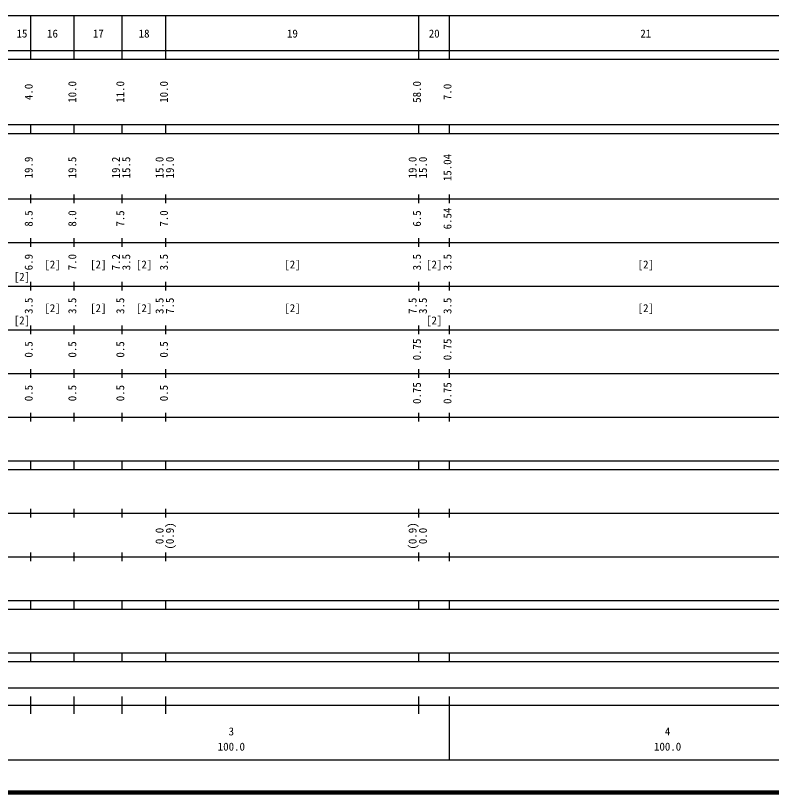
# Model space of a CAD drawing. Units: millimetres on the paper, enlarged 1000 times. Extents: x 40000 to 680000, y 20000 to 380000.
# Drawn here: x 268528 to 441812, y 20000 to 198000 of the extents above; entities that cross this region are included whole.
import ezdxf
from ezdxf.enums import TextEntityAlignment as Align

# ---------------------------------------------------------------- set-up
doc = ezdxf.new("R2010")
doc.units = ezdxf.units.MM
doc.header["$LTSCALE"] = 1000
doc.layers.add('M-TTL', color=2, linetype='Continuous', lineweight=140)
doc.layers.add('M-TTL-BAND', color=7, linetype='Continuous', lineweight=25)
doc.styles.add('ＭＳ ゴシック', font='')
doc.styles.get('ＭＳ ゴシック').set_extended_font_data('MS Gothic')

msp = doc.modelspace()

# ---------------------------------------------------------------- linework, layer by layer
at = {"layer": 'M-TTL'}
msp.add_line((40000, 20000), (680000, 20000), dxfattribs=at)
at = {"layer": 'M-TTL-BAND'}
for p, q in [((68000, 198000), (579000, 198000)), ((272000, 188000), (272000, 198000)), ((282000, 188000), (282000, 198000)), ((293000, 188000), (293000, 198000)), ((303000, 188000), (303000, 198000)), ((361000, 188000), (361000, 198000)), ((368000, 188000), (368000, 198000)), ((40000, 190000), (579000, 190000)), ((40000, 188000), (579000, 188000)), ((40000, 173000), (579000, 173000)), ((272000, 171000), (272000, 173000)), ((282000, 171000), (282000, 173000)), ((293000, 171000), (293000, 173000)), ((303000, 171000), (303000, 173000)), ((361000, 171000), (361000, 173000)), ((368000, 171000), (368000, 173000)), ((40000, 171000), (579000, 171000)), ((272000, 155000), (272000, 157000)), ((282000, 155000), (282000, 157000)), ((293000, 155000), (293000, 157000)), ((303000, 155000), (303000, 157000)), ((361000, 155000), (361000, 157000)), ((368000, 155000), (368000, 157000)), ((40000, 156000), (579000, 156000)), ((46000, 146000), (579000, 146000)), ((272000, 145000), (272000, 147000)), ((282000, 145000), (282000, 147000)), ((293000, 145000), (293000, 147000)), ((303000, 145000), (303000, 147000)), ((361000, 145000), (361000, 147000)), ((368000, 145000), (368000, 147000)), ((52000, 136000), (579000, 136000)), ((272000, 135000), (272000, 137000)), ((282000, 135000), (282000, 137000)), ((293000, 135000), (293000, 137000)), ((303000, 135000), (303000, 137000)), ((361000, 135000), (361000, 137000)), ((368000, 135000), (368000, 137000)), ((272000, 125000), (272000, 127000)), ((282000, 125000), (282000, 127000)), ((293000, 125000), (293000, 127000)), ((303000, 125000), (303000, 127000)), ((361000, 125000), (361000, 127000)), ((368000, 125000), (368000, 127000)), ((46000, 126000), (579000, 126000)), ((52000, 116000), (579000, 116000)), ((272000, 115000), (272000, 117000)), ((282000, 115000), (282000, 117000)), ((293000, 115000), (293000, 117000)), ((303000, 115000), (303000, 117000)), ((361000, 115000), (361000, 117000)), ((368000, 115000), (368000, 117000)), ((272000, 105000), (272000, 107000)), ((282000, 105000), (282000, 107000)), ((293000, 105000), (293000, 107000)), ((303000, 105000), (303000, 107000)), ((361000, 105000), (361000, 107000)), ((368000, 105000), (368000, 107000)), ((46000, 106000), (579000, 106000)), ((40000, 96000), (579000, 96000)), ((272000, 94000), (272000, 96000)), ((282000, 94000), (282000, 96000)), ((293000, 94000), (293000, 96000)), ((303000, 94000), (303000, 96000)), ((361000, 94000), (361000, 96000)), ((368000, 94000), (368000, 96000)), ((40000, 94000), (579000, 94000)), ((49000, 84000), (579000, 84000)), ((272000, 83000), (272000, 85000)), ((282000, 83000), (282000, 85000)), ((293000, 83000), (293000, 85000)), ((303000, 83000), (303000, 85000)), ((361000, 83000), (361000, 85000)), ((368000, 83000), (368000, 85000)), ((272000, 73000), (272000, 75000)), ((282000, 73000), (282000, 75000)), ((293000, 73000), (293000, 75000)), ((303000, 73000), (303000, 75000)), ((361000, 73000), (361000, 75000)), ((368000, 73000), (368000, 75000)), ((40000, 74000), (579000, 74000)), ((40000, 64000), (579000, 64000)), ((272000, 62000), (272000, 64000)), ((282000, 62000), (282000, 64000)), ((293000, 62000), (293000, 64000)), ((303000, 62000), (303000, 64000)), ((361000, 62000), (361000, 64000)), ((368000, 62000), (368000, 64000)), ((40000, 62000), (579000, 62000)), ((40000, 52000), (579000, 52000)), ((272000, 50000), (272000, 52000)), ((282000, 50000), (282000, 52000)), ((293000, 50000), (293000, 52000)), ((303000, 50000), (303000, 52000)), ((361000, 50000), (361000, 52000)), ((368000, 50000), (368000, 52000)), ((40000, 50000), (579000, 50000)), ((71000, 44000), (565000, 44000)), ((272000, 38000), (272000, 42000)), ((282000, 38000), (282000, 42000)), ((293000, 38000), (293000, 42000)), ((303000, 38000), (303000, 42000)), ((361000, 38000), (361000, 42000)), ((368000, 27500), (368000, 42000)), ((40000, 40000), (579000, 40000)), ((68000, 27500), (579000, 27500))]:
    msp.add_line(p, q, dxfattribs=at)

# ---------------------------------------------------------------- texts
at = {"layer": 'M-TTL-BAND', "style": 'ＭＳ ゴシック'}
for s, p in [('15', (270000, 192405)), ('16', (277000, 192405)), ('17', (287500, 192405)), ('18', (298000, 192405)), ('19', (332000, 192405)), ('20', (364500, 192405)), ('21', (413000, 192405)), ('[2]', (277000, 139500)), ('[2]', (287500, 139500)), ('[2]', (298000, 139500)), ('[2]', (332000, 139500)), ('[2]', (364500, 139500)), ('[2]', (413000, 139500)), ('[2]', (270000, 136690)), ('[2]', (277000, 129500)), ('[2]', (287500, 129500)), ('[2]', (298000, 129500)), ('[2]', (332000, 129500)), ('[2]', (413000, 129500)), ('[2]', (270000, 126690)), ('[2]', (364500, 126690)), ('3', (318000, 32523)), ('4', (418000, 32523)), ('100.0', (318000, 29033)), ('100.0', (418000, 29033))]:
    msp.add_text(s, height=1833, dxfattribs=at).set_placement(p, align=Align.BOTTOM_CENTER)
for s, p in [('4.0', (273000, 180500)), ('10.0', (283000, 180500)), ('11.0', (294000, 180500)), ('10.0', (304000, 180500)), ('58.0', (362000, 180500)), ('7.0', (369000, 180500)), ('19.2', (293000, 163174)), ('15.04', (369000, 163174)), ('19.9', (273000, 163174)), ('19.5', (283000, 163174)), ('15.5', (295370, 163174)), ('15.0', (303000, 163174)), ('19.0', (305370, 163174)), ('19.0', (361000, 163174)), ('15.0', (363370, 163174)), ('8.5', (273000, 151500)), ('8.0', (283000, 151500)), ('7.5', (294000, 151500)), ('7.0', (304000, 151500)), ('6.5', (362000, 151500)), ('6.54', (369000, 151500)), ('6.9', (273000, 141500)), ('7.0', (283000, 141500)), ('7.2', (293000, 141500)), ('3.5', (295370, 141500)), ('3.5', (304000, 141500)), ('3.5', (362000, 141500)), ('3.5', (369000, 141500)), ('3.5', (273000, 131500)), ('3.5', (283000, 131500)), ('3.5', (294000, 131500)), ('3.5', (303000, 131500)), ('7.5', (305370, 131500)), ('7.5', (361000, 131500)), ('3.5', (363370, 131500)), ('3.5', (369000, 131500)), ('0.5', (273000, 121500)), ('0.5', (283000, 121500)), ('0.5', (294000, 121500)), ('0.5', (304000, 121500)), ('0.75', (362000, 121500)), ('0.75', (369000, 121500)), ('0.5', (273000, 111500)), ('0.5', (283000, 111500)), ('0.5', (294000, 111500)), ('0.5', (304000, 111500)), ('0.75', (362000, 111500)), ('0.75', (369000, 111500)), ('0.0', (303000, 78764)), ('(0.9)', (305370, 78764)), ('(0.9)', (361000, 78764)), ('0.0', (363370, 78764))]:
    msp.add_text(s, height=1833, rotation=90, dxfattribs=at).set_placement(p, align=Align.BOTTOM_CENTER)

doc.saveas('drawing.dxf')
